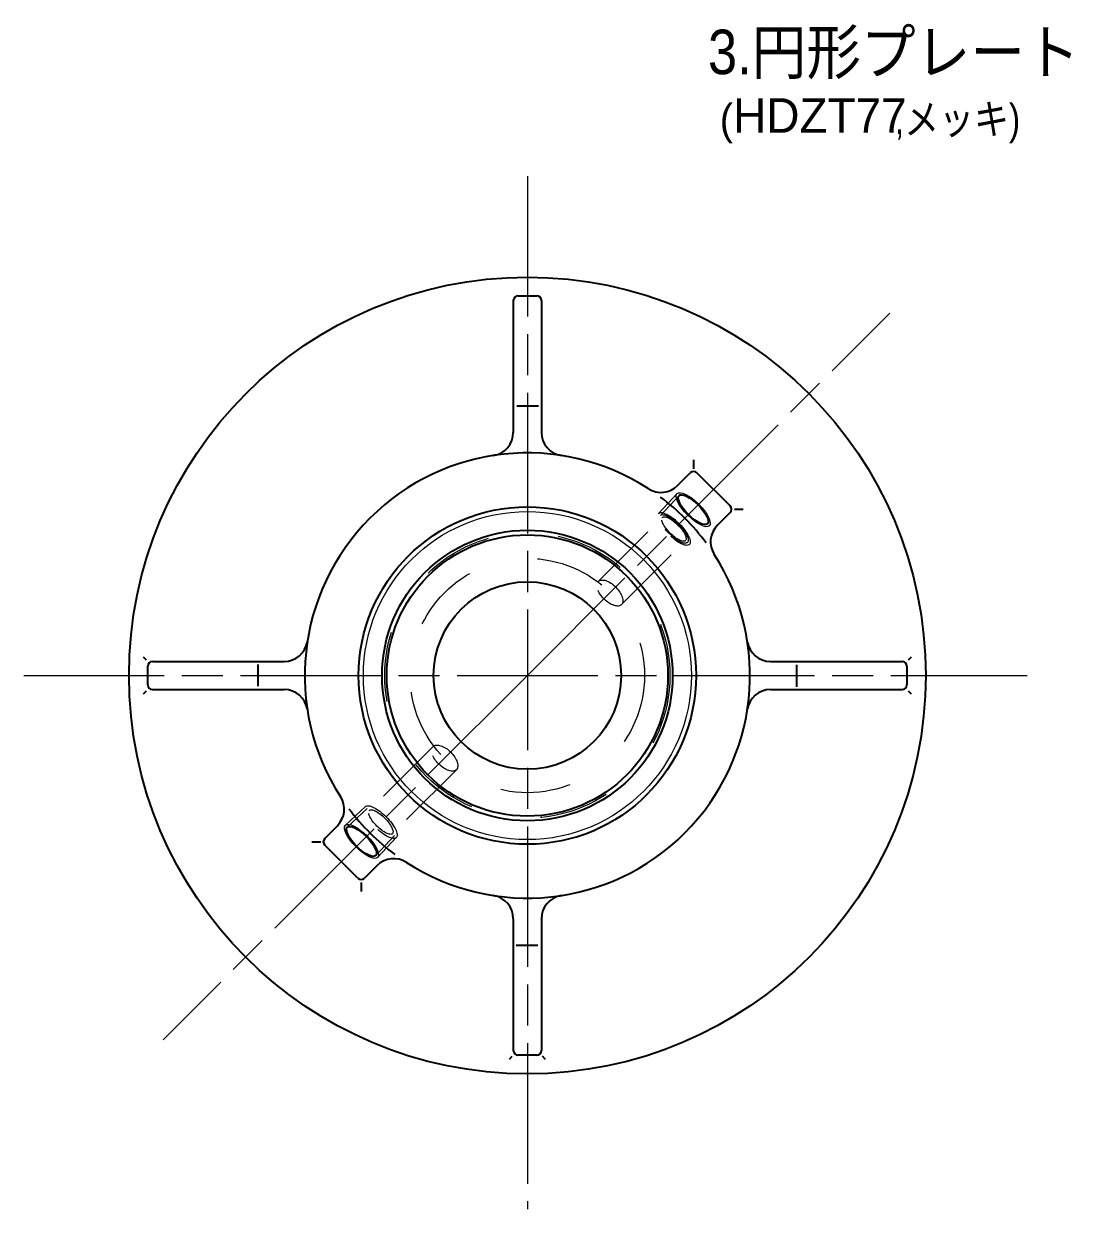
# Model space of a CAD drawing. Units: millimetres at full size, sheet at 1:2.5; details may follow other scales. Extents: x 1766 to 3446, y 896 to 2099.
# Drawn here: x 2638.4 to 2861.9, y 1192.2 to 1445.2 of the extents above; entities that cross this region are included whole.
import ezdxf
from ezdxf.enums import TextEntityAlignment as Align

# ---------------------------------------------------------------- set-up
doc = ezdxf.new("R2010")
doc.units = ezdxf.units.MM
doc.header["$LTSCALE"] = 2.5
doc.linetypes.add('CHAIN', pattern=[18.5, 12, -1.5, 3.5, -1.5])
doc.linetypes.add('DASHED_SPACED', pattern=[12, 6, -6])
for name, color, linetype, lineweight in [('1外形線', 7, 'Continuous', 35), ('2細い実線', 3, 'Continuous', 20), ('3隠れ線', 2, 'DASHED_SPACED', 13), ('4中心線', 1, 'CHAIN', 15)]:
    doc.layers.add(name, color=color, linetype=linetype, lineweight=lineweight)
doc.layers.add('9文字', color=7, linetype='Continuous')
doc.styles.add('Arial', font='')
doc.styles.add('ＭＳ Ｐゴシック', font='')
doc.styles.get('Arial').set_extended_font_data('Arial')
doc.styles.get('ＭＳ Ｐゴシック').set_extended_font_data('MS PGothic')

msp = doc.modelspace()

# ---------------------------------------------------------------- linework, layer by layer
at = {"layer": '1外形線'}
for p, q in [((2743.841, 1387.079), (2747.841, 1387.079)), ((2742.841, 1386.079), (2742.841, 1357.966)), ((2748.841, 1386.079), (2748.841, 1357.966)), ((2748.22, 1363.579), (2743.574, 1363.579)), ((2781.31, 1352.075), (2781.31, 1350.153)), ((2777.898, 1346.621), (2780.603, 1349.326)), ((2789.088, 1342.255), (2782.017, 1349.326)), ((2786.383, 1338.136), (2789.088, 1340.841)), ((2790.029, 1341.548), (2791.916, 1341.548)), ((2664.562, 1309.358), (2663.944, 1309.977)), ((2664.841, 1304.079), (2664.841, 1308.079)), ((2665.841, 1309.079), (2693.955, 1309.079)), ((2688.341, 1308.457), (2688.341, 1303.812)), ((2797.728, 1309.079), (2825.841, 1309.079)), ((2803.341, 1303.701), (2803.341, 1308.347)), ((2826.841, 1308.079), (2826.841, 1304.079)), ((2827.741, 1309.979), (2827.086, 1309.324)), ((2663.942, 1302.18), (2664.597, 1302.834)), ((2665.841, 1303.079), (2693.955, 1303.079)), ((2797.728, 1303.079), (2825.841, 1303.079)), ((2827.12, 1302.8), (2827.739, 1302.182)), ((2705.3, 1274.023), (2702.595, 1271.318)), ((2699.846, 1270.611), (2701.768, 1270.611)), ((2709.666, 1262.832), (2702.595, 1269.903)), ((2713.785, 1265.537), (2711.08, 1262.832)), ((2710.373, 1261.892), (2710.373, 1260.005)), ((2742.841, 1254.192), (2742.841, 1226.079)), ((2748.841, 1254.192), (2748.841, 1226.079)), ((2743.463, 1248.579), (2748.109, 1248.579)), ((2742.562, 1224.8), (2741.944, 1224.182)), ((2747.841, 1225.079), (2743.841, 1225.079)), ((2749.741, 1224.18), (2749.086, 1224.834))]:
    msp.add_line(p, q, dxfattribs=at)
for radius in [85, 36, 31, 30, 20]:
    msp.add_circle((2745.841, 1306.079), radius, dxfattribs=at)
for centre, radius, start, end in [((2743.841, 1386.079), 1, 90, 180), ((2747.841, 1386.079), 1, 0, 90), ((2737.841, 1357.966), 5, 279.11496, 0), ((2753.841, 1357.966), 5, 180, 260.88504), ((2745.841, 1306.079), 47.5, 57.09445, 212.90555), ((2781.31, 1348.619), 1, 45, 135), ((2774.362, 1350.156), 5, 237.09445, 315), ((2745.841, 1306.079), 47.5, 36.56468, 53.26163), ((2788.381, 1341.548), 1, 315, 45), ((2789.919, 1334.6), 5, 135, 212.90555), ((2745.841, 1306.079), 47.5, 237.09445, 32.90555), ((2693.955, 1314.079), 5, 270, 350.88504), ((2797.728, 1314.079), 5, 189.11496, 270), ((2665.841, 1308.079), 1, 90, 180), ((2825.841, 1308.079), 1, 0, 90), ((2665.841, 1304.079), 1, 180, 270), ((2693.955, 1298.079), 5, 9.11496, 90), ((2797.728, 1298.079), 5, 90, 170.88504), ((2825.841, 1304.079), 1, 270, 0), ((2701.764, 1277.558), 5, 315, 32.90555), ((2745.841, 1306.079), 47.5, 216.73837, 233.43532), ((2703.302, 1270.611), 1, 135, 225), ((2717.32, 1262.002), 5, 57.09445, 135), ((2710.373, 1263.539), 1, 225, 315), ((2737.841, 1254.192), 5, 0, 80.88504), ((2753.841, 1254.192), 5, 99.11496, 180), ((2743.841, 1226.079), 1, 180, 270), ((2747.841, 1226.079), 1, 270, 0)]:
    msp.add_arc(centre, radius, start, end, dxfattribs=at)
for centre in [(2781.23, 1341.468), (2710.452, 1270.69)]:
    msp.add_ellipse(centre, major_axis=(-3.029, 3.029), ratio=0.34202, dxfattribs=at)
at = {"layer": '2細い実線'}
msp.add_circle((2745.841, 1306.079), 35, dxfattribs=at)
for centre in [(2781.23, 1341.468), (2710.452, 1270.69)]:
    msp.add_ellipse(centre, major_axis=(-3.439, 3.439), ratio=0.34202, dxfattribs=at)
at = {"layer": '3隠れ線'}
for p, q in [((2773.808, 1340.651), (2777.791, 1344.908)), ((2774.219, 1340.24), (2778.202, 1344.497)), ((2760.972, 1326.16), (2774.636, 1339.824)), ((2765.922, 1321.21), (2779.586, 1334.874)), ((2725.743, 1290.93), (2712.097, 1277.285)), ((2730.692, 1285.98), (2717.047, 1272.335)), ((2711.27, 1278.112), (2707.013, 1274.129)), ((2711.68, 1277.701), (2707.424, 1273.719)), ((2717.463, 1271.918), (2713.481, 1267.662)), ((2717.874, 1271.507), (2713.892, 1267.251))]:
    msp.add_line(p, q, dxfattribs=at)
for radius in [30.428, 25]:
    msp.add_circle((2745.841, 1306.079), radius, dxfattribs=at)
for centre, major_axis, ratio in [((2777.111, 1337.349), (-3.302, 3.302), 0.34202), ((2777.111, 1337.349), (-2.892, 2.892), 0.34202), ((2777.111, 1337.349), (-2.475, 2.475), 0.34202), ((2763.447, 1323.685), (-2.475, 2.475), 0.507713), ((2728.217, 1288.455), (-2.475, 2.475), 0.51516), ((2714.572, 1274.81), (-3.302, 3.302), 0.34202), ((2714.572, 1274.81), (-2.475, 2.475), 0.34202)]:
    msp.add_ellipse(centre, major_axis=major_axis, ratio=ratio, dxfattribs=at)
at = {"layer": '4中心線'}
for p, q in [((2745.841, 1412.653), (2745.841, 1192.194)), ((2745.446, 1305.684), (2823.175, 1383.412)), ((2638.368, 1306.079), (2852.524, 1306.079)), ((2745.841, 1306.079), (2668.113, 1228.35))]:
    msp.add_line(p, q, dxfattribs=at)

# ---------------------------------------------------------------- texts
at = {"layer": '9文字', "style": 'ＭＳ Ｐゴシック', "width": 0.9}
msp.add_text('3.円形プレート', height=9.501, dxfattribs=at).set_placement((2863.692, 1439.139), align=Align.MIDDLE_RIGHT)
at = {"layer": '9文字'}
for s, height, style, width, p in [('HDZT77', 7.386, 'Arial', 0.95, (2789.744, 1419.661)), (',メッキ)', 6.433, 'ＭＳ Ｐゴシック', 0.85, (2824.258, 1419.661))]:
    msp.add_text(s, height=height, dxfattribs=dict(at, style=style, width=width)).set_placement(p, align=Align.BOTTOM_LEFT)
at = {"layer": '9文字', "style": 'ＭＳ Ｐゴシック'}
msp.add_text('(', height=6.433, dxfattribs=at).set_placement((2786.902, 1419.661), align=Align.BOTTOM_LEFT)

doc.saveas('drawing.dxf')
